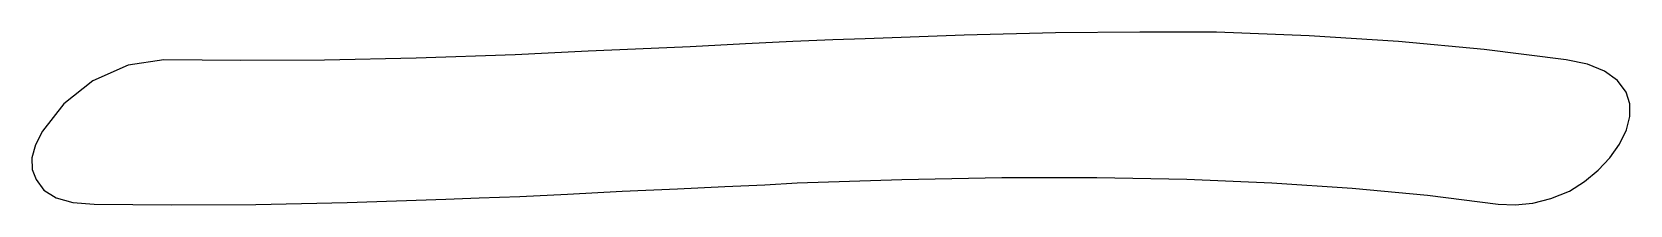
# Model space of a CAD drawing. Extents: x 0.1 to 13.8, y -1.4 to 0.1.
import ezdxf

# ---------------------------------------------------------------- set-up
doc = ezdxf.new("R2010")
doc.units = 0
doc.layers.get('0').update_dxf_attribs({"linetype": 'CONTINUOUS'})

msp = doc.modelspace()

# ---------------------------------------------------------------- linework, layer by layer
at = {"color": 0}
for p, q in [((7.264, 0), (6.988, -0.01)), ((8.114, 0.03), (7.264, 0)), ((8.899, 0.049), (8.114, 0.03)), ((9.621, 0.057), (8.899, 0.049)), ((10.278, 0.056), (9.621, 0.057)), ((11.075, 0.025), (10.278, 0.056)), ((11.84, -0.024), (11.075, 0.025)), ((4.545, -0.124), (4.264, -0.139)), ((4.889, -0.108), (4.545, -0.124)), ((5.295, -0.089), (4.889, -0.108)), ((5.764, -0.069), (5.295, -0.089)), ((6.238, -0.044), (5.764, -0.069)), ((6.646, -0.024), (6.238, -0.044)), ((6.988, -0.01), (6.646, -0.024)), ((12.575, -0.093), (11.84, -0.024)), ((13.278, -0.181), (12.575, -0.093)), ((0.944, -0.226), (0.639, -0.361)), ((1.25, -0.181), (0.944, -0.226)), ((1.907, -0.188), (1.25, -0.181)), ((2.628, -0.184), (1.907, -0.188)), ((3.414, -0.167), (2.628, -0.184)), ((4.264, -0.139), (3.414, -0.167)), ((13.461, -0.219), (13.278, -0.181)), ((13.607, -0.278), (13.461, -0.219)), ((0.639, -0.361), (0.392, -0.559)), ((13.718, -0.358), (13.607, -0.278)), ((13.792, -0.458), (13.718, -0.358)), ((13.825, -0.559), (13.792, -0.458)), ((0.392, -0.559), (0.208, -0.792)), ((13.797, -0.781), (13.826, -0.667)), ((13.826, -0.667), (13.825, -0.559)), ((0.208, -0.792), (0.148, -0.911)), ((13.736, -0.903), (13.797, -0.781)), ((0.148, -0.911), (0.118, -1.021)), ((13.652, -1.022), (13.736, -0.903)), ((0.118, -1.021), (0.12, -1.12)), ((13.552, -1.128), (13.652, -1.022)), ((0.12, -1.12), (0.153, -1.208)), ((0.153, -1.208), (0.22, -1.299)), ((6.681, -1.236), (7.58, -1.206)), ((7.58, -1.206), (8.437, -1.19)), ((8.437, -1.19), (9.252, -1.19)), ((9.252, -1.19), (10.024, -1.205)), ((10.024, -1.205), (10.755, -1.235)), ((13.306, -1.306), (13.437, -1.223)), ((13.437, -1.223), (13.552, -1.128)), ((0.22, -1.299), (0.326, -1.365)), ((0.326, -1.365), (0.47, -1.404)), ((3.667, -1.375), (3.954, -1.365)), ((3.954, -1.365), (4.302, -1.351)), ((4.302, -1.351), (4.711, -1.331)), ((4.711, -1.331), (5.181, -1.306)), ((5.181, -1.306), (5.655, -1.286)), ((5.655, -1.286), (6.062, -1.267)), ((6.062, -1.267), (6.405, -1.251)), ((6.405, -1.251), (6.681, -1.236)), ((10.755, -1.235), (11.444, -1.28)), ((11.444, -1.28), (12.09, -1.341)), ((12.09, -1.341), (12.694, -1.417)), ((12.993, -1.41), (13.148, -1.37)), ((13.148, -1.37), (13.306, -1.306)), ((0.47, -1.404), (0.653, -1.417)), ((0.653, -1.417), (1.315, -1.424)), ((1.315, -1.424), (2.038, -1.42)), ((2.038, -1.42), (2.822, -1.404)), ((2.822, -1.404), (3.667, -1.375)), ((12.694, -1.417), (12.842, -1.425)), ((12.842, -1.425), (12.993, -1.41))]:
    msp.add_line(p, q, dxfattribs=at)

doc.saveas('drawing.dxf')
